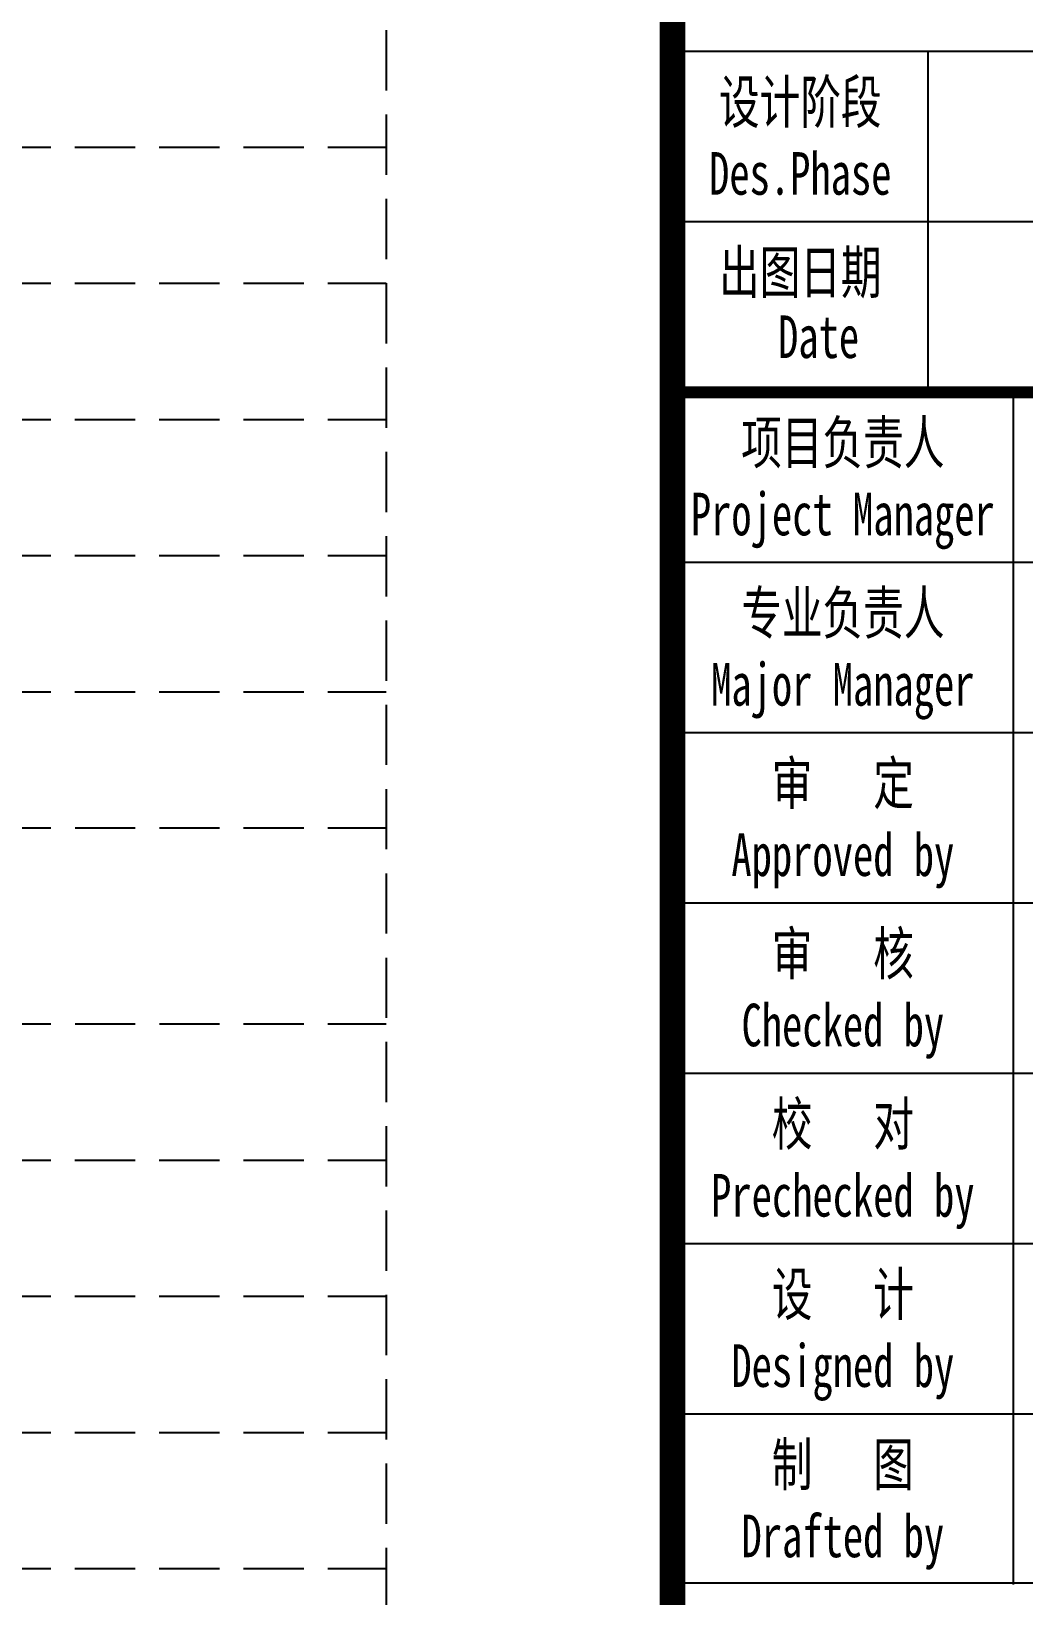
# Model space of a CAD drawing. Extents: x -89996 to 1006241, y -2176 to 440573.
# Drawn here: x 74617 to 78739, y 135143 to 141638 of the extents above; entities that cross this region are included whole.
import ezdxf
from ezdxf.enums import TextEntityAlignment as Align

# ---------------------------------------------------------------- set-up
doc = ezdxf.new("R2010")
doc.units = 0
doc.header["$LTSCALE"] = 1000
doc.header["$MEASUREMENT"] = 0
doc.linetypes.add('DASH', pattern=[0.35, 0.25, -0.1])
doc.layers.add('PUB_TITLE', color=4, linetype='Continuous')
doc.layers.add('填充', color=251, linetype='Continuous')
doc.styles.add('_gyy_title_ST', font='', dxfattribs={"width": 0.8})
doc.styles.get('_gyy_title_ST').set_extended_font_data('SimSun')

# ---------------------------------------------------------------- blocks, each defined once
blk = doc.blocks.new('A$C767023C3')
at = {"layer": 'PUB_TITLE'}
for p, q in [((0, -30333.3), (-4949.5, -30333.3)), ((-3888.9, -30333.3), (-3888.9, -31747.5)), ((0, -31040.4), (-4949.5, -31040.4)), ((-3535.4, -31747.5), (-3535.4, -36697)), ((0, -32454.5), (-4949.5, -32454.5)), ((0, -33161.6), (-4949.5, -33161.6)), ((0, -33868.7), (-4949.5, -33868.7)), ((0, -34575.8), (-4949.5, -34575.8)), ((0, -35282.8), (-4949.5, -35282.8)), ((0, -35989.9), (-4949.5, -35989.9))]:
    blk.add_line(p, q, dxfattribs=at)
at = {"layer": 'PUB_TITLE', "const_width": 106.1}
blk.add_lwpolyline([(-4949.5, 0), (0, 0), (0, -40585.9), (-4949.5, -40585.9)], close=True, dxfattribs=at)
at = {"layer": 'PUB_TITLE', "const_width": 49.5}
blk.add_lwpolyline([(-4949.5, -31747.5), (0, -31747.5)], dxfattribs=at)
at = {"layer": 'PUB_TITLE'}
blk.add_lwpolyline([(-4949.5, -31747.5), (0, -31747.5), (0, -36690.9), (-4949.5, -36690.9)], close=True, dxfattribs=at)
blk.add_lwpolyline([(0, -31747.5), (0, -36690.9), (-4949.5, -36690.9)], dxfattribs=at)
at = {"layer": 'PUB_TITLE', "style": '_gyy_title_ST', "width": 0.7}
for s, height, p in [('设计阶段', 176.77, (-4419.2, -30630.3)), ('Des.Phase', 176.77, (-4419.2, -30927.3)), ('出图日期', 176.77, (-4419.2, -31337.4)), ('Date', 176.77, (-4343.1, -31605.4)), ('项目负责人', 176.77, (-4242.4, -32044.4)), ('Project Manager', 176.767, (-4242.4, -32341.4)), ('专业负责人', 176.77, (-4242.4, -32751.5)), ('Major Manager', 176.767, (-4242.4, -33048.5)), ('审   定', 176.77, (-4242.4, -33458.6)), ('Approved by', 176.767, (-4242.4, -33755.6)), ('审   核', 176.77, (-4242.4, -34165.7)), ('Checked by', 176.77, (-4242.4, -34462.6)), ('校   对', 176.77, (-4242.4, -34872.7)), ('Prechecked by', 176.767, (-4242.4, -35169.7)), ('设   计', 176.77, (-4242.4, -35579.8)), ('Designed by', 176.767, (-4242.4, -35876.8)), ('制   图', 176.77, (-4242.4, -36286.9)), ('Drafted by', 176.77, (-4242.4, -36583.8))]:
    blk.add_text(s, height=height, dxfattribs=at).set_placement(p, align=Align.CENTER)

msp = doc.modelspace()

# ---------------------------------------------------------------- linework, layer by layer
at = {"layer": '填充', "linetype": 'DASH'}
for p, q in [((76090.26, 167891.8), (76090.26, 132967.81)), ((60448.15, 141156.83), (76090.26, 141156.83)), ((60448.15, 140591.56), (76090.26, 140591.56)), ((60448.15, 140026.29), (76090.26, 140026.29)), ((60448.15, 139461.02), (76090.26, 139461.02)), ((60448.15, 138895.75), (76090.26, 138895.75)), ((59748.62, 138330.49), (76090.26, 138330.49)), ((59748.62, 137516.65), (76090.26, 137516.65)), ((60448.15, 136951.38), (76090.26, 136951.38)), ((60448.15, 136386.12), (76090.26, 136386.12)), ((60448.15, 135820.85), (76090.26, 135820.85)), ((60448.15, 135255.58), (76090.26, 135255.58))]:
    msp.add_line(p, q, dxfattribs=at)

# ---------------------------------------------------------------- block references
msp.add_blockref('A$C767023C3', (82229.72, 171886.64))

doc.saveas('drawing.dxf')
